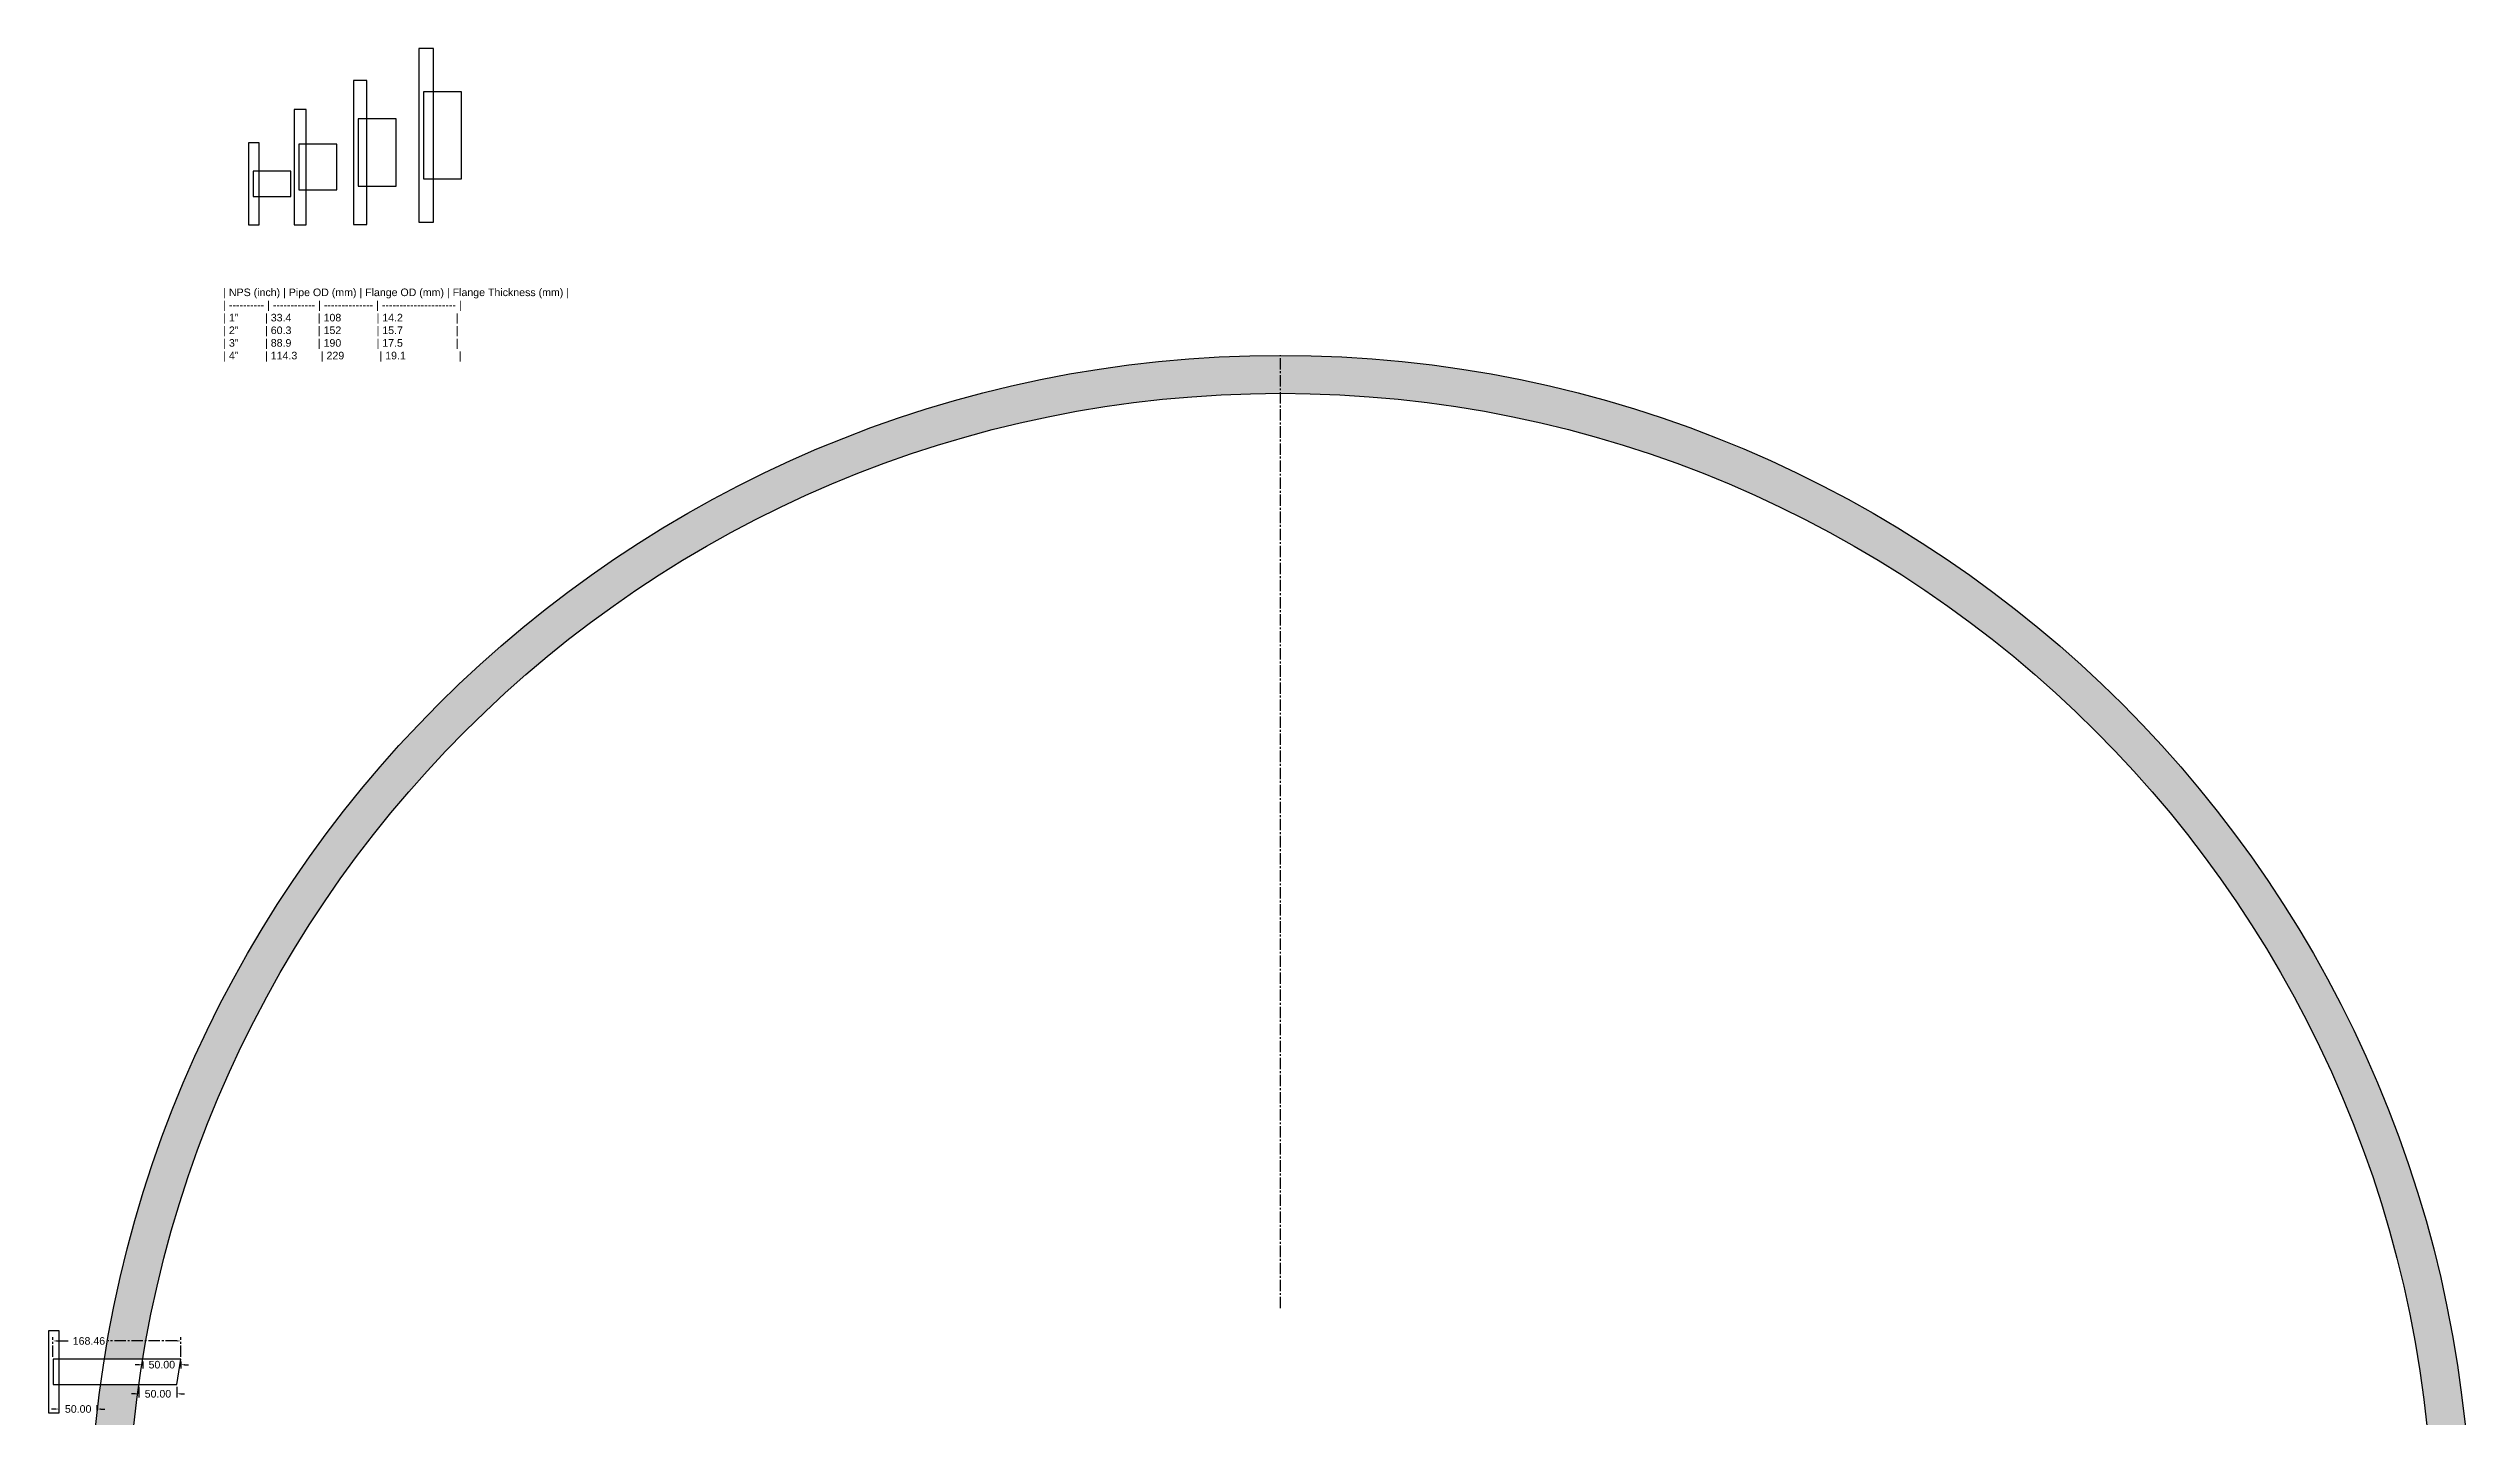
# Model space of a CAD drawing. Header units: millimetres. Extents: x 1197 to 7939, y 3 to 3563.
# Drawn here: x 1197 to 4392, y 1760 to 3563 of the extents above; entities that cross this region are included whole.
import ezdxf

# ---------------------------------------------------------------- set-up
doc = ezdxf.new("R2010")
doc.units = ezdxf.units.MM
doc.header["$LTSCALE"] = 20
doc.header["$MEASUREMENT"] = 0
doc.linetypes.add('CENTER2', pattern=[1.125, 0.75, -0.125, 0.125, -0.125])
doc.layers.get('Defpoints').update_dxf_attribs({"color": 10})
doc.styles.get("Standard").update_dxf_attribs({"font": 'arial.ttf', "height": 10})
doc.dimstyles.get("Standard").update_dxf_attribs({"dimtxt": 10, "dimasz": 5, "dimexe": 5, "dimexo": 3, "dimgap": 5, "dimtad": 0, "dimtih": 1, "dimtoh": 1, "dimzin": 0, "dimdsep": 46, "dimtxsty": 'Standard', "dimcen": -0.09, "dimclrd": 7, "dimclre": 7, "dimclrt": 7, "dimadec": 1, "dimazin": 0, "dimtfac": 1, "dimtofl": 0, "dimtmove": 0, "dimatfit": 3, "dimfxl": 1, "dimtolj": 1, "dimtzin": 0, "dimlwd": 25, "dimlwe": 25, "dimarcsym": 0})

# ---------------------------------------------------------------- blocks, each defined once
blk = doc.blocks.new('*U2')
at = {"color": 0, "linetype": 'CENTER2', "transparency": 16777216}
for p, q in [((0, 314), (0, 1570.12)), ((-1570.12, 0), (-314, 0)), ((314, 0), (1570.12, 0)), ((0, -1570.12), (0, -314))]:
    blk.add_line(p, q, dxfattribs=at)
at = {"color": 0, "linetype": 'Continuous', "transparency": 16777216}
for p, q in [((0, -157), (0, 157)), ((-157, 0), (157, 0))]:
    blk.add_line(p, q, dxfattribs=at)
blk = doc.blocks.new('*D3')
at = {"color": 7, "linetype": 'CENTER2', "lineweight": 25, "transparency": 16777216}
for p, q in [((1206.2, 1769.6), (1201.2, 1769.6)), ((1211.2, 1767.5), (1211.2, 1774.6)), ((1261.2, 1767.5), (1261.2, 1774.6)), ((1266.2, 1769.6), (1271.2, 1769.6))]:
    blk.add_line(p, q, dxfattribs=at)
at = {"color": 7, "transparency": 16777216}
for points in [[(1206.2, 1770.4), (1206.2, 1768.7), (1211.2, 1769.6)], [(1266.2, 1770.4), (1266.2, 1768.7), (1261.2, 1769.6)]]:
    blk.add_solid(points, dxfattribs=at)
at = {"layer": 'Defpoints', "color": 0, "transparency": 16777216}
for p in [(1211.2, 1764.5), (1261.2, 1769.6), (1261.2, 1764.5)]:
    blk.add_point(p, dxfattribs=at)
at = {"color": 7, "transparency": 16777216, "insert": (1236.2, 1769.6), "char_height": 10, "attachment_point": 5}
blk.add_mtext('\\A1;50.00', dxfattribs=at)
blk = doc.blocks.new('*D4')
at = {"color": 7, "linetype": 'CENTER2', "lineweight": 25, "transparency": 16777216}
for p, q in [((1316.5, 1828), (1311.5, 1828)), ((1321.5, 1832.2), (1321.5, 1823)), ((1371.5, 1832.2), (1371.5, 1823)), ((1376.5, 1828), (1381.5, 1828))]:
    blk.add_line(p, q, dxfattribs=at)
at = {"color": 7, "transparency": 16777216}
for points in [[(1316.5, 1828.8), (1316.5, 1827.1), (1321.5, 1828)], [(1376.5, 1828.8), (1376.5, 1827.1), (1371.5, 1828)]]:
    blk.add_solid(points, dxfattribs=at)
at = {"layer": 'Defpoints', "color": 0, "transparency": 16777216}
for p in [(1321.5, 1835.2), (1371.5, 1835.2), (1371.5, 1828)]:
    blk.add_point(p, dxfattribs=at)
at = {"color": 7, "transparency": 16777216, "insert": (1346.5, 1828), "char_height": 10, "attachment_point": 5}
blk.add_mtext('\\A1;50.00', dxfattribs=at)
blk = doc.blocks.new('*D5')
at = {"color": 7, "linetype": 'CENTER2', "lineweight": 25, "transparency": 16777216}
for p, q in [((1311.4, 1789.6), (1306.4, 1789.6)), ((1316.4, 1798.8), (1316.4, 1784.6)), ((1366.4, 1798.8), (1366.4, 1784.6)), ((1371.4, 1789.6), (1376.4, 1789.6))]:
    blk.add_line(p, q, dxfattribs=at)
at = {"color": 7, "transparency": 16777216}
for points in [[(1311.4, 1790.5), (1311.4, 1788.8), (1316.4, 1789.6)], [(1371.4, 1790.5), (1371.4, 1788.8), (1366.4, 1789.6)]]:
    blk.add_solid(points, dxfattribs=at)
at = {"layer": 'Defpoints', "color": 0, "transparency": 16777216}
for p in [(1316.4, 1801.8), (1366.4, 1801.8), (1366.4, 1789.6)]:
    blk.add_point(p, dxfattribs=at)
at = {"color": 7, "transparency": 16777216, "insert": (1341.4, 1789.6), "char_height": 10, "attachment_point": 5}
blk.add_mtext('\\A1;50.00', dxfattribs=at)
blk = doc.blocks.new('*D6')
at = {"color": 7, "linetype": 'CENTER2', "lineweight": 25, "transparency": 16777216}
for p, q in [((1203, 1838.2), (1203, 1864.3)), ((1208, 1859.3), (1225.1, 1859.3)), ((1366.5, 1859.3), (1275.7, 1859.3)), ((1371.5, 1838.2), (1371.5, 1864.3))]:
    blk.add_line(p, q, dxfattribs=at)
at = {"color": 7, "transparency": 16777216}
for points in [[(1208, 1860.2), (1208, 1858.5), (1203, 1859.3)], [(1366.5, 1860.2), (1366.5, 1858.5), (1371.5, 1859.3)]]:
    blk.add_solid(points, dxfattribs=at)
at = {"layer": 'Defpoints', "color": 0, "transparency": 16777216}
for p in [(1203, 1859.3), (1203, 1835.2), (1371.5, 1835.2)]:
    blk.add_point(p, dxfattribs=at)
at = {"color": 7, "transparency": 16777216, "insert": (1250.4, 1859.3), "char_height": 10, "attachment_point": 5}
blk.add_mtext('\\A1;168.46', dxfattribs=at)

msp = doc.modelspace()

# ---------------------------------------------------------------- hatches: boundary and pattern name
h = msp.add_hatch()
h.set_pattern_fill('ANGLE', color=256, scale=30)
h.set_pattern_definition([(0, (0, 0), (0, 8.25), [6, -2.25]), (90, (0, 0), (-8.25, 5e-16), [6, -2.25])])
h.paths.add_polyline_path([(4341.349, 1588.45, -1), (1301.349, 1588.45, -1)], flags=16)
edge = h.paths.add_edge_path()
edge.add_line((1316.389, 1801.75), (1265.906, 1801.75))
edge.add_arc((2821.349, 1588.45), 1570, 172.191655, 530.959432)
edge.add_line((1270.852, 1835.15), (1321.502, 1835.15))
edge.add_arc((2821.349, 1588.45), 1520, 170.659425, 171.933119)

# ---------------------------------------------------------------- linework, layer by layer
for points in [[(1685.504, 3334.012), (1704.604, 3334.012), (1704.604, 3563.012), (1685.504, 3563.012)], [(1599.318, 3330.957), (1616.818, 3330.957), (1616.818, 3520.957), (1599.318, 3520.957)], [(1521.203, 3330.66), (1536.903, 3330.66), (1536.903, 3482.66), (1521.203, 3482.66)], [(1691.504, 3391.362), (1741.504, 3391.362), (1741.504, 3505.662), (1691.504, 3505.662)], [(1605.318, 3381.507), (1655.318, 3381.507), (1655.318, 3470.407), (1605.318, 3470.407)], [(1460.769, 3330.66), (1474.969, 3330.66), (1474.969, 3438.66), (1460.769, 3438.66)], [(1527.203, 3376.51), (1577.203, 3376.51), (1577.203, 3436.81), (1527.203, 3436.81)], [(1466.769, 3367.96), (1516.769, 3367.96), (1516.769, 3401.36), (1466.769, 3401.36)], [(1197.045, 1764.45), (1211.245, 1764.45), (1211.245, 1872.45), (1197.045, 1872.45)], [(1203.045, 1801.75), (1366.389, 1801.75), (1371.502, 1835.15), (1203.045, 1835.15)]]:
    msp.add_lwpolyline(points, close=True)
for radius in [1570, 1520]:
    msp.add_circle((2821.349, 1588.45), radius)

# ---------------------------------------------------------------- block references
at = {"linetype": 'CENTER2'}
msp.add_blockref('*U2', (2821.349, 1588.45), dxfattribs=at)

# ---------------------------------------------------------------- texts
at = {"insert": (1427.488, 3246.572), "char_height": 10, "width": 476.05252, "attachment_point": 1}
msp.add_mtext('| NPS (inch) | Pipe OD (mm) | Flange OD (mm) | Flange Thickness (mm) |\\P| ---------- | ------------ | -------------- | --------------------- |\\P| 1"         | 33.4         | 108            | 14.2                  |\\P| 2"         | 60.3         | 152            | 15.7                  |\\P| 3"         | 88.9         | 190            | 17.5                  |\\P| 4"         | 114.3        | 229            | 19.1                  |\\P', dxfattribs=at)

# ---------------------------------------------------------------- dimensions: what is measured, and where the dimension line sits
dim = msp.add_linear_dim(base=(1203.045, 1859.323), p1=(1371.502, 1835.15), p2=(1203.045, 1835.15), dimstyle='Standard')
dim.commit()
dim.dimension.update_dxf_attribs({"geometry": '*D6', "text_midpoint": (1250.379, 1859.323), "dimtype": 160})
for base, p1, p2, picture, middle in [((1371.502, 1827.956), (1321.502, 1835.15), (1371.502, 1835.15), '*D4', (1346.502, 1827.956)), ((1366.389, 1789.619), (1316.389, 1801.75), (1366.389, 1801.75), '*D5', (1341.389, 1789.619)), ((1261.245, 1769.58), (1211.245, 1764.45), (1261.245, 1764.45), '*D3', (1236.245, 1769.58))]:
    dim = msp.add_linear_dim(base=base, p1=p1, p2=p2, dimstyle='Standard')
    dim.commit()
    dim.dimension.update_dxf_attribs({"geometry": picture, "text_midpoint": middle})

doc.saveas('drawing.dxf')
